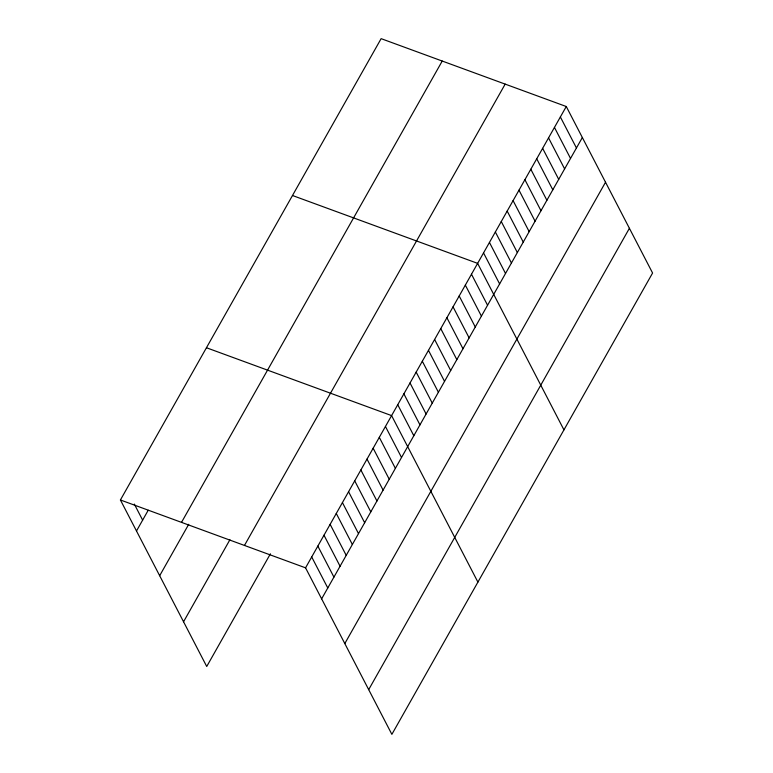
<?xml version="1.0" encoding="UTF-8"?>
<svg xmlns="http://www.w3.org/2000/svg" width="773" height="773" viewBox="0 0 773 773"><rect width="100%" height="100%" fill="white"/><g stroke="black" fill="none" stroke-linecap="round" stroke-linejoin="round"><path stroke-width="1.16" d="M120.414 499.976L381.128 38.65L566.271 106.51L652.586 273.024L391.872 734.35L305.557 567.836L120.414 499.976L206.729 666.49L270.415 553.797M136.492 530.993L148.223 510.238M181.51 522.374L442.233 61.048M159.673 575.711L188.718 524.307M183.549 621.772L229.919 539.728M244.461 545.448L505.175 84.112M305.557 567.836L566.271 106.51M321.636 598.853L582.349 137.526M344.806 643.571L605.53 182.235M368.692 689.632L629.406 228.306M292.484 195.501L477.627 263.361L563.942 429.875M206.449 347.744L391.592 415.603L477.907 582.108M560.367 116.965L576.445 147.981M554.454 127.419L570.532 158.436M548.55 137.884L564.619 168.901M542.636 148.339L558.715 179.355M536.723 158.794L552.801 189.81M530.819 169.248L546.898 200.265M524.906 179.703L540.984 210.72M519.002 190.168L535.071 221.184M513.088 200.622L529.167 231.639M507.175 211.077L523.253 242.094M501.271 221.532L517.35 252.549M495.358 231.987L511.436 263.004M489.454 242.451L505.523 273.468M483.54 252.906L499.619 283.923M471.482 274.241L487.56 305.248M465.336 285.111L481.415 316.128M459.191 295.982L475.269 326.998M453.046 306.862L469.124 337.878M446.9 317.732L462.979 348.749M440.755 328.612L456.833 359.619M434.61 339.482L450.688 370.499M428.464 350.353L444.543 381.369M422.319 361.233L438.397 392.249M416.174 372.103L432.252 403.12M410.028 382.983L426.107 413.99M403.883 393.853L419.961 424.87M397.737 404.723L413.816 435.74M385.447 426.474L401.525 457.49M379.301 437.354L395.38 468.361M373.156 448.224L389.234 479.241M367.011 459.094L383.089 490.111M360.865 469.974L376.944 500.991M354.72 480.845L370.798 511.861M348.575 491.725L364.653 522.732M342.429 502.595L358.508 533.612M336.284 513.465L352.362 544.482M330.139 524.345L346.217 555.362M323.993 535.216L340.072 566.232M317.848 546.096L333.926 577.102M311.703 556.966L327.781 587.982M134.318 504.083L142.638 520.123"/></g></svg>
